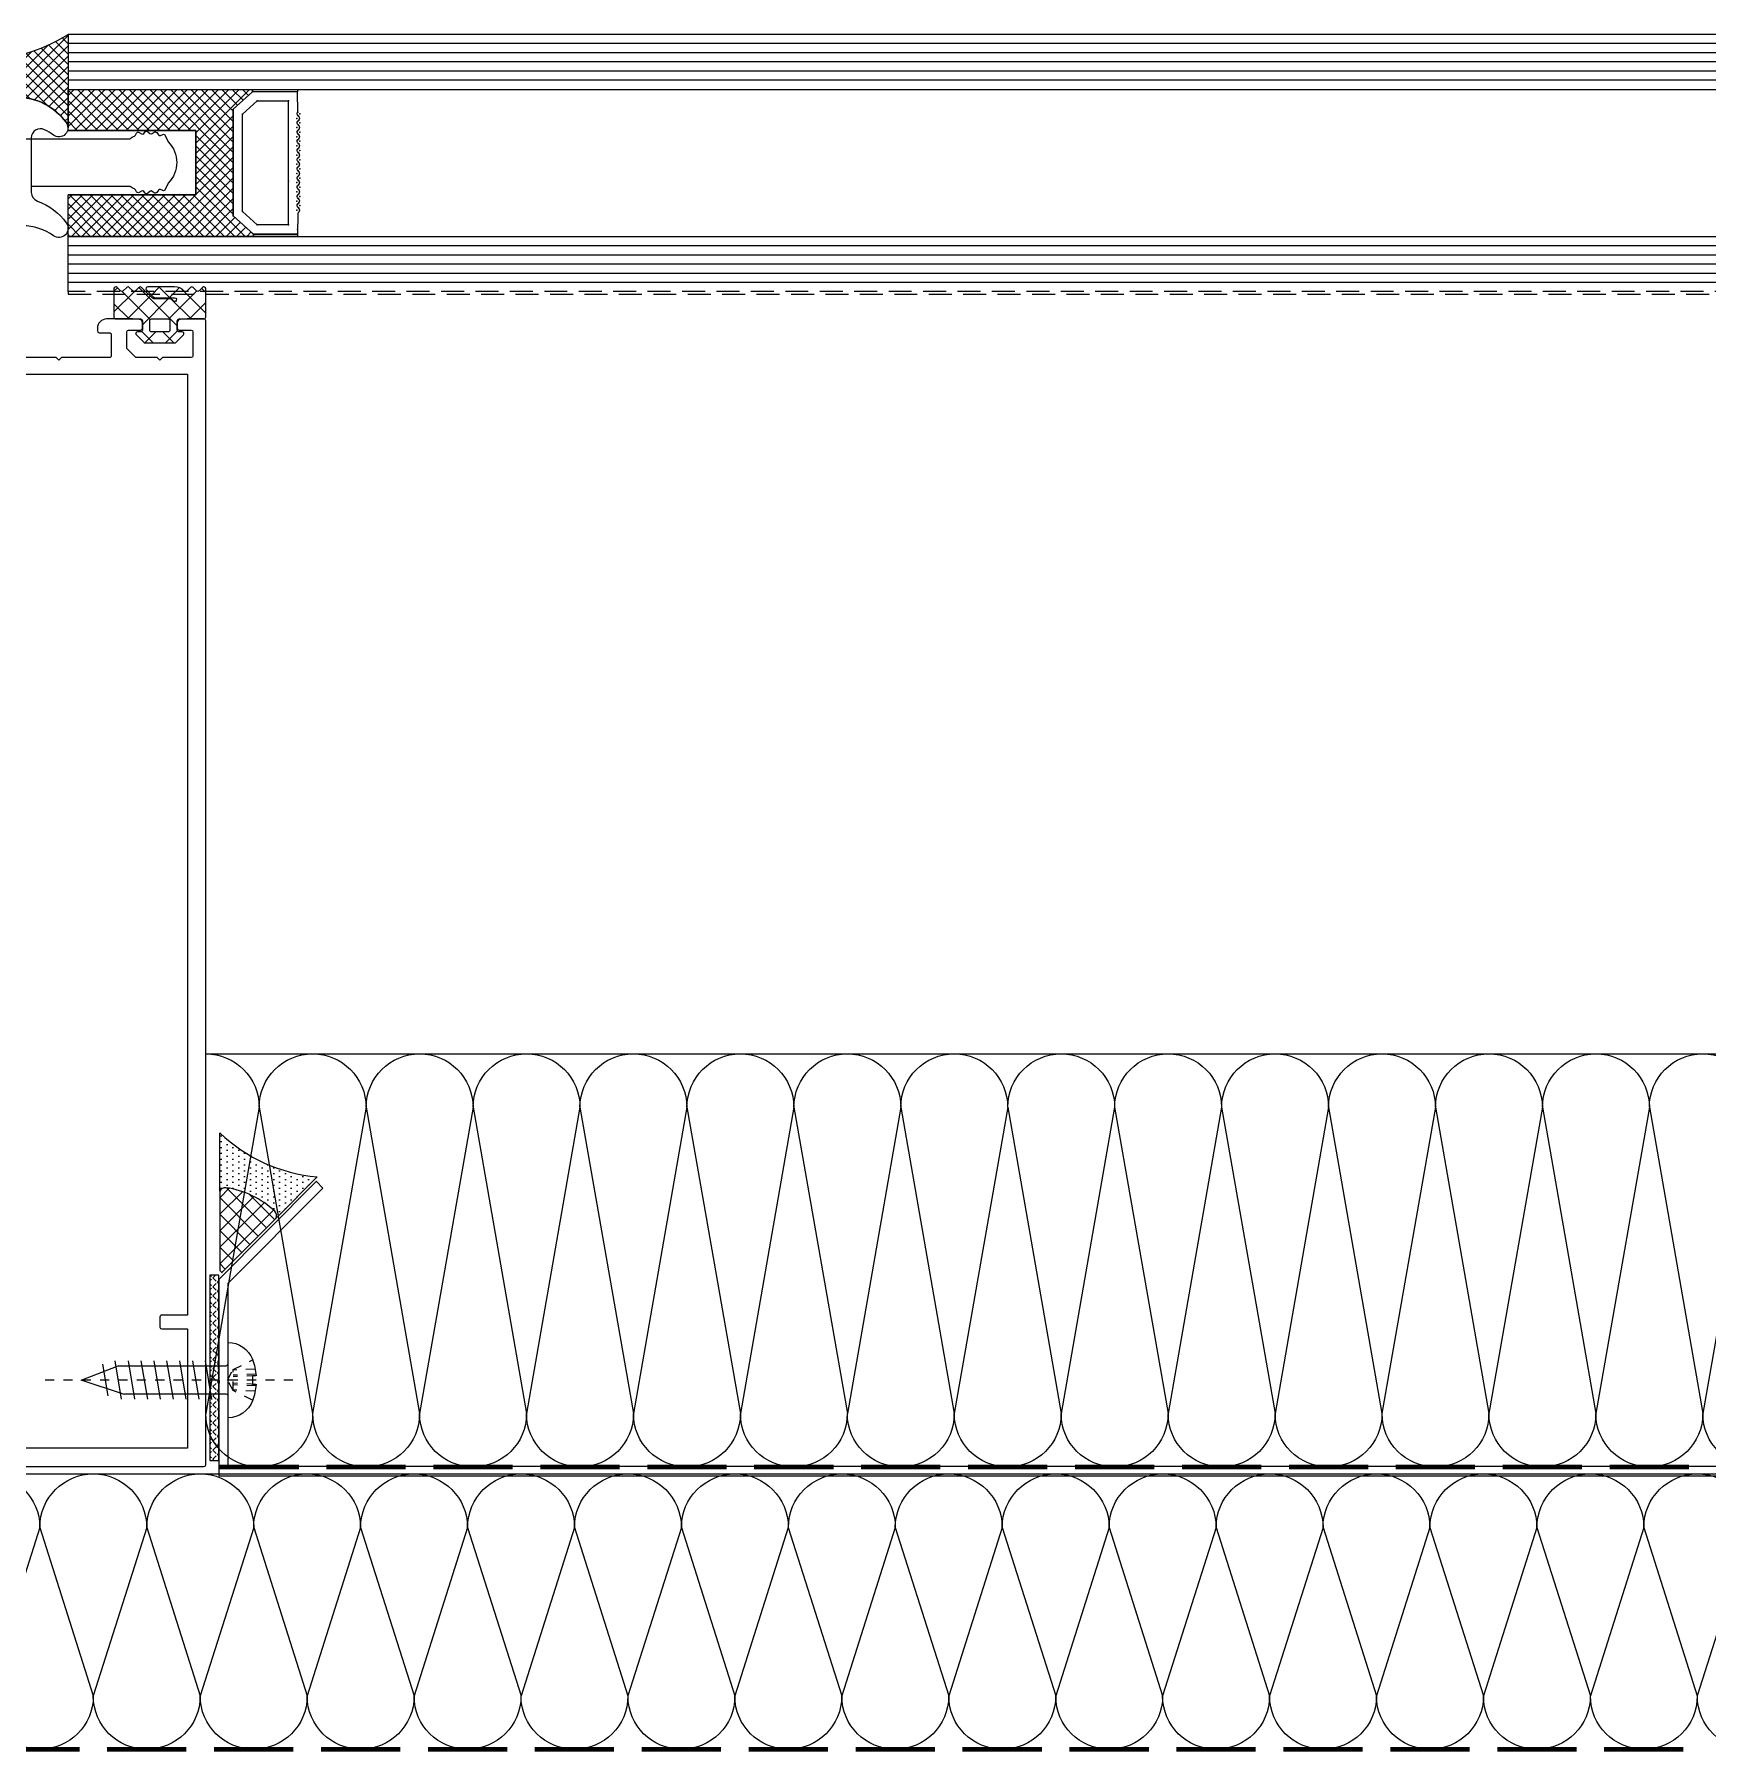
# Model space of a CAD drawing. Header units: inches. Extents: x 21 to 32698, y 13 to 3712.
# Drawn here: x 25413.49 to 25431.71, y 2582.08 to 2600.78 of the extents above; entities that cross this region are included whole.
import ezdxf

# ---------------------------------------------------------------- set-up
doc = ezdxf.new("R2010")
doc.units = ezdxf.units.IN
doc.header["$MEASUREMENT"] = 0
for name, pattern in [('1+1 dbx a2$0$374_BLD_A1_BLOK_2$0$HIDDEN', [0.375, 0.25, -0.125]), ('DASHDOT', [1, 0.5, -0.25, 0, -0.25]), ('DASHED2', [0.375, 0.25, -0.125])]:
    doc.linetypes.add(name, pattern=pattern)
for name, color, linetype, lineweight in [('Z_MİM_00', 8, 'Continuous', 25), ('Z_MİM_2-0', 8, 'Continuous', 25), ('Z_MİM_3-1', 8, 'DASHED2', 25), ('Z_MİM_78-köpük', 8, 'Continuous', 25), ('Z_MİM_Aksesuar', 8, 'Continuous', 25), ('Z_MİM_ALUMINIUM', 8, 'Continuous', 25), ('Z_MİM_AX', 8, 'DASHDOT', 25), ('Z_MİM_fitiller_k', 8, 'Continuous', 25), ('Z_MİM_MYM Taşyünü', 8, 'Continuous', 25), ('Z_MİM_MYM_butil mastik', 8, 'Continuous', 25), ('Z_MİM_MYM_CAM', 8, 'Continuous', 25), ('Z_MİM_MYM_galvaniz levha', 8, 'Continuous', 25), ('Z_MİM_MYM_taşyünü', 8, 'Continuous', 25), ('Z_MİM_OL', 8, 'Continuous', 25), ('Z_MİM_TR', 8, 'Continuous', 25)]:
    doc.layers.add(name, color=color, linetype=linetype, lineweight=lineweight)
pattern_1 = [(315, (20870.94923, 52549.46985), (0.1122532015, 0.1122532015), []), (45, (20870.94923, 52549.46985), (-0.1122532015, 0.1122532015), [])]

# ---------------------------------------------------------------- blocks, each defined once
blk = doc.blocks.new('*U58')
at = {"layer": 'Z_MİM_MYM_taşyünü'}
for p, q in [((-1007.61, 5.82), (-1013.44, 24.18)), ((-1007.61, 5.82), (-1001.79, 24.18)), ((-995.97, 5.82), (-1001.79, 24.18)), ((-995.97, 5.82), (-990.14, 24.18)), ((-984.32, 5.82), (-990.14, 24.18)), ((-984.32, 5.82), (-978.5, 24.18)), ((-972.67, 5.82), (-978.5, 24.18)), ((-972.67, 5.82), (-966.85, 24.18)), ((-961.03, 5.82), (-966.85, 24.18)), ((-961.03, 5.82), (-955.2, 24.18)), ((-949.38, 5.82), (-955.2, 24.18)), ((-949.38, 5.82), (-943.56, 24.18)), ((-937.73, 5.82), (-943.56, 24.18)), ((-937.73, 5.82), (-931.91, 24.18)), ((-926.09, 5.82), (-931.91, 24.18)), ((-926.09, 5.82), (-920.26, 24.18)), ((-914.44, 5.82), (-920.26, 24.18)), ((-914.44, 5.82), (-908.62, 24.18)), ((-902.79, 5.82), (-908.62, 24.18)), ((-902.79, 5.82), (-896.97, 24.18)), ((-891.14, 5.82), (-896.97, 24.18)), ((-891.14, 5.82), (-885.32, 24.18)), ((-879.5, 5.82), (-885.32, 24.18)), ((-879.5, 5.82), (-873.67, 24.18)), ((-867.85, 5.82), (-873.67, 24.18)), ((-867.85, 5.82), (-862.03, 24.18)), ((-856.2, 5.82), (-862.03, 24.18)), ((-856.2, 5.82), (-850.38, 24.18)), ((-844.56, 5.82), (-850.38, 24.18)), ((-844.56, 5.82), (-838.73, 24.18)), ((-832.91, 5.82), (-838.73, 24.18)), ((-832.91, 5.82), (-827.09, 24.18)), ((-821.26, 5.82), (-827.09, 24.18)), ((-1013.44, 0), (-1001.79, 0)), ((-1001.79, 0), (-990.14, 0)), ((-990.14, 0), (-978.5, 0)), ((-978.5, 0), (-966.85, 0)), ((-966.85, 0), (-955.2, 0)), ((-955.2, 0), (-943.56, 0)), ((-943.56, 0), (-931.91, 0)), ((-931.91, 0), (-920.26, 0)), ((-920.26, 0), (-908.62, 0)), ((-908.62, 0), (-896.97, 0)), ((-896.97, 0), (-885.32, 0)), ((-885.32, 0), (-873.67, 0)), ((-873.67, 0), (-862.03, 0)), ((-862.03, 0), (-850.38, 0)), ((-850.38, 0), (-838.73, 0)), ((-838.73, 0), (-827.09, 0)), ((-827.09, 0), (-815.44, 0))]:
    blk.add_line(p, q, dxfattribs=at)
at = {"layer": 'Z_MİM_MYM_taşyünü', "const_width": 0.5}
for points in [[(-1011.94, 30), (-1003.29, 30)], [(-1000.29, 30), (-991.64, 30)], [(-988.64, 30), (-980, 30)], [(-977, 30), (-968.35, 30)], [(-965.35, 30), (-956.7, 30)], [(-953.7, 30), (-945.06, 30)], [(-942.06, 30), (-933.41, 30)], [(-930.41, 30), (-921.76, 30)], [(-918.76, 30), (-910.12, 30)], [(-907.12, 30), (-898.47, 30)], [(-895.47, 30), (-886.82, 30)], [(-883.82, 30), (-875.17, 30)], [(-872.17, 30), (-863.53, 30)], [(-860.53, 30), (-851.88, 30)], [(-848.88, 30), (-840.23, 30)], [(-837.23, 30), (-828.59, 30)]]:
    blk.add_lwpolyline(points, dxfattribs=at)
at = {"layer": 'Z_MİM_MYM_taşyünü'}
for centre, start, end in [((-1007.61, 24.18), 90, 180), ((-1007.61, 24.18), 360, 90), ((-995.97, 24.18), 90, 180), ((-995.97, 24.18), 360, 90), ((-984.32, 24.18), 90, 180), ((-984.32, 24.18), 360, 90), ((-972.67, 24.18), 90, 180), ((-972.67, 24.18), 360, 90), ((-961.03, 24.18), 90, 180), ((-961.03, 24.18), 360, 90), ((-949.38, 24.18), 90, 180), ((-949.38, 24.18), 360, 90), ((-937.73, 24.18), 90, 180), ((-937.73, 24.18), 360, 90), ((-926.09, 24.18), 90, 180), ((-926.09, 24.18), 360, 90), ((-914.44, 24.18), 90, 180), ((-914.44, 24.18), 360, 90), ((-902.79, 24.18), 90, 180), ((-902.79, 24.18), 360, 90), ((-891.14, 24.18), 90, 180), ((-891.14, 24.18), 360, 90), ((-879.5, 24.18), 90, 180), ((-879.5, 24.18), 360, 90), ((-867.85, 24.18), 90, 180), ((-867.85, 24.18), 360, 90), ((-856.2, 24.18), 90, 180), ((-856.2, 24.18), 360, 90), ((-844.56, 24.18), 90, 180), ((-844.56, 24.18), 360, 90), ((-832.91, 24.18), 90, 180), ((-832.91, 24.18), 360, 90), ((-821.26, 24.18), 90, 180), ((-1013.44, 5.82), 270, 0), ((-1001.79, 5.82), 180, 270), ((-1001.79, 5.82), 270, 0), ((-990.14, 5.82), 180, 270), ((-990.14, 5.82), 270, 0), ((-978.5, 5.82), 180, 270), ((-978.5, 5.82), 270, 0), ((-966.85, 5.82), 180, 270), ((-966.85, 5.82), 270, 0), ((-955.2, 5.82), 180, 270), ((-955.2, 5.82), 270, 0), ((-943.56, 5.82), 180, 270), ((-943.56, 5.82), 270, 0), ((-931.91, 5.82), 180, 270), ((-931.91, 5.82), 270, 0), ((-920.26, 5.82), 180, 270), ((-920.26, 5.82), 270, 0), ((-908.62, 5.82), 180, 270), ((-908.62, 5.82), 270, 0), ((-896.97, 5.82), 180, 270), ((-896.97, 5.82), 270, 0), ((-885.32, 5.82), 180, 270), ((-885.32, 5.82), 270, 0), ((-873.67, 5.82), 180, 270), ((-873.67, 5.82), 270, 0), ((-862.03, 5.82), 180, 270), ((-862.03, 5.82), 270, 0), ((-850.38, 5.82), 180, 270), ((-850.38, 5.82), 270, 0), ((-838.73, 5.82), 180, 270), ((-838.73, 5.82), 270, 0), ((-827.09, 5.82), 180, 270), ((-827.09, 5.82), 270, 0)]:
    blk.add_arc(centre, 5.82, start, end, dxfattribs=at)
blk = doc.blocks.new('*U62')
at = {"layer": 'Z_MİM_MYM_taşyünü'}
for p, q in [((-277.17, 5.82), (-282.99, 39.18)), ((-277.17, 5.82), (-271.35, 39.18)), ((-265.52, 5.82), (-271.35, 39.18)), ((-265.52, 5.82), (-259.7, 39.18)), ((-253.88, 5.82), (-259.7, 39.18)), ((-253.88, 5.82), (-248.05, 39.18)), ((-242.23, 5.82), (-248.05, 39.18)), ((-242.23, 5.82), (-236.41, 39.18)), ((-230.58, 5.82), (-236.41, 39.18)), ((-230.58, 5.82), (-224.76, 39.18)), ((-218.94, 5.82), (-224.76, 39.18)), ((-218.94, 5.82), (-213.11, 39.18)), ((-207.29, 5.82), (-213.11, 39.18)), ((-207.29, 5.82), (-201.47, 39.18)), ((-195.64, 5.82), (-201.47, 39.18)), ((-195.64, 5.82), (-189.82, 39.18)), ((-184, 5.82), (-189.82, 39.18)), ((-184, 5.82), (-178.17, 39.18)), ((-172.35, 5.82), (-178.17, 39.18)), ((-172.35, 5.82), (-166.52, 39.18)), ((-160.7, 5.82), (-166.52, 39.18)), ((-160.7, 5.82), (-154.88, 39.18)), ((-149.05, 5.82), (-154.88, 39.18)), ((-149.05, 5.82), (-143.23, 39.18)), ((-137.41, 5.82), (-143.23, 39.18)), ((-137.41, 5.82), (-131.58, 39.18)), ((-125.76, 5.82), (-131.58, 39.18)), ((-125.76, 5.82), (-119.94, 39.18)), ((-114.11, 5.82), (-119.94, 39.18)), ((-282.99, 0), (-271.35, 0)), ((-271.35, 0), (-259.7, 0)), ((-259.7, 0), (-248.05, 0)), ((-248.05, 0), (-236.41, 0)), ((-236.41, 0), (-224.76, 0)), ((-224.76, 0), (-213.11, 0)), ((-213.11, 0), (-201.47, 0)), ((-201.47, 0), (-189.82, 0)), ((-189.82, 0), (-178.17, 0)), ((-178.17, 0), (-166.52, 0)), ((-166.52, 0), (-154.88, 0)), ((-154.88, 0), (-143.23, 0)), ((-143.23, 0), (-131.58, 0)), ((-131.58, 0), (-119.94, 0)), ((-119.94, 0), (-108.29, 0))]:
    blk.add_line(p, q, dxfattribs=at)
at = {"layer": 'Z_MİM_MYM_taşyünü', "const_width": 0.5}
for points in [[(-281.49, 45), (-272.85, 45)], [(-269.85, 45), (-261.2, 45)], [(-258.2, 45), (-249.55, 45)], [(-246.55, 45), (-237.91, 45)], [(-234.91, 45), (-226.26, 45)], [(-223.26, 45), (-214.61, 45)], [(-211.61, 45), (-202.97, 45)], [(-199.97, 45), (-191.32, 45)], [(-188.32, 45), (-179.67, 45)], [(-176.67, 45), (-168.02, 45)], [(-165.02, 45), (-156.38, 45)], [(-153.38, 45), (-144.73, 45)], [(-141.73, 45), (-133.08, 45)], [(-130.08, 45), (-121.44, 45)]]:
    blk.add_lwpolyline(points, dxfattribs=at)
at = {"layer": 'Z_MİM_MYM_taşyünü'}
for centre, start, end in [((-277.17, 39.18), 90, 180), ((-277.17, 39.18), 360, 90), ((-265.52, 39.18), 90, 180), ((-265.52, 39.18), 360, 90), ((-253.88, 39.18), 90, 180), ((-253.88, 39.18), 360, 90), ((-242.23, 39.18), 90, 180), ((-242.23, 39.18), 360, 90), ((-230.58, 39.18), 90, 180), ((-230.58, 39.18), 360, 90), ((-218.94, 39.18), 90, 180), ((-218.94, 39.18), 360, 90), ((-207.29, 39.18), 90, 180), ((-207.29, 39.18), 360, 90), ((-195.64, 39.18), 90, 180), ((-195.64, 39.18), 360, 90), ((-184, 39.18), 90, 180), ((-184, 39.18), 360, 90), ((-172.35, 39.18), 90, 180), ((-172.35, 39.18), 360, 90), ((-160.7, 39.18), 90, 180), ((-160.7, 39.18), 360, 90), ((-149.05, 39.18), 90, 180), ((-149.05, 39.18), 360, 90), ((-137.41, 39.18), 90, 180), ((-137.41, 39.18), 360, 90), ((-125.76, 39.18), 90, 180), ((-125.76, 39.18), 360, 90), ((-114.11, 39.18), 90, 180), ((-282.99, 5.82), 270, 0), ((-271.35, 5.82), 180, 270), ((-271.35, 5.82), 270, 0), ((-259.7, 5.82), 180, 270), ((-259.7, 5.82), 270, 0), ((-248.05, 5.82), 180, 270), ((-248.05, 5.82), 270, 0), ((-236.41, 5.82), 180, 270), ((-236.41, 5.82), 270, 0), ((-224.76, 5.82), 180, 270), ((-224.76, 5.82), 270, 0), ((-213.11, 5.82), 180, 270), ((-213.11, 5.82), 270, 0), ((-201.47, 5.82), 180, 270), ((-201.47, 5.82), 270, 0), ((-189.82, 5.82), 180, 270), ((-189.82, 5.82), 270, 0), ((-178.17, 5.82), 180, 270), ((-178.17, 5.82), 270, 0), ((-166.52, 5.82), 180, 270), ((-166.52, 5.82), 270, 0), ((-154.88, 5.82), 180, 270), ((-154.88, 5.82), 270, 0), ((-143.23, 5.82), 180, 270), ((-143.23, 5.82), 270, 0), ((-131.58, 5.82), 180, 270), ((-131.58, 5.82), 270, 0), ((-119.94, 5.82), 180, 270), ((-119.94, 5.82), 270, 0)]:
    blk.add_arc(centre, 5.82, start, end, dxfattribs=at)
blk = doc.blocks.new('klips detay')
at = {"layer": 'Z_MİM_Aksesuar'}
h = blk.add_hatch(dxfattribs=at)
h.set_pattern_fill('ANSI37', color=256, scale=0.25, angle=-90, style=0)
h.set_pattern_definition([(315, (-4779.5639, 8940.09785), (0.56126601, 0.56126601), []), (45, (-4779.5639, 8940.09785), (-0.56126601, 0.56126601), [])])
h.paths.add_polyline_path([(0, -4.46), (0, 0), (-20.1, 0), (-20.1, -0.25), (-18, -2.14), (-18, -13.77), (-20.2, -15.75), (-20.2, -16), (0, -16), (0, -11.46), (-13.84, -11.46), (-13.9, -11.46), (-13.9, -4.46)])
blk.add_line((-25, -16), (-20.2, -16))
at = {"linetype": 'Continuous'}
for p in [(-20.59, -1.25), (-19, -2.69), (-19, -13.31), (-19, -13.31), (-18, -13.77), (-18, -13.77), (-25, -15.25), (-25, -15.25), (-25, -16), (-20.2, -16), (-20.2, -16)]:
    blk.add_point(p, dxfattribs=at)
at = {"layer": 'Z_MİM_Aksesuar'}
for p, q in [((-25.02, -2.47), (-25, -0.25)), ((-25, -0.25), (-20.1, -0.25)), ((-20.59, -1.25), (-24.01, -1.25)), ((-24.01, -14.75), (-24.01, -1.25)), ((-19, -2.69), (-20.59, -1.25)), ((-20.1, -0.25), (-18, -2.14)), ((-25.02, -3.47), (-25.13, -3.36)), ((-25.12, -2.94), (-25.05, -2.87)), ((-19, -13.31), (-19, -2.69)), ((-18, -2.14), (-18, -13.77)), ((-18, -13.77), (-18, -2.14)), ((-25.02, -4.47), (-25.13, -4.36)), ((-25.02, -5.47), (-25.13, -5.36)), ((-25.12, -3.94), (-25.05, -3.87)), ((-25.12, -4.94), (-25.05, -4.87)), ((-25.02, -6.47), (-25.13, -6.36)), ((-25.02, -6.47), (-25.13, -6.36)), ((-25.02, -7.47), (-25.13, -7.36)), ((-25.02, -7.47), (-25.13, -7.36)), ((-25.12, -5.94), (-25.05, -5.87)), ((-25.12, -5.94), (-25.05, -5.87)), ((-25.12, -6.94), (-25.05, -6.87)), ((-25.12, -6.94), (-25.05, -6.87)), ((-25.02, -8.47), (-25.13, -8.36)), ((-25.12, -7.94), (-25.05, -7.87)), ((-25.12, -8.94), (-25.05, -8.87)), ((-25.02, -9.47), (-25.13, -9.36)), ((-25.02, -10.47), (-25.13, -10.36)), ((-25.12, -9.94), (-25.05, -9.87)), ((-25.12, -10.94), (-25.05, -10.87)), ((-25.02, -11.47), (-25.13, -11.36)), ((-25.02, -12.47), (-25.13, -12.36)), ((-25.12, -11.94), (-25.05, -11.87)), ((-25.12, -12.94), (-25.05, -12.87)), ((-25.02, -13.47), (-25.13, -13.36)), ((-25.02, -13.47), (-25, -15.75)), ((-24.01, -14.75), (-20.59, -14.75)), ((-20.59, -14.75), (-19, -13.31)), ((-18, -13.77), (-20.2, -15.75)), ((-20.2, -15.75), (-18, -13.77)), ((-25, -15.75), (-20.2, -15.75))]:
    blk.add_line(p, q, dxfattribs=at)
for points in [[(0, -4.46), (0, 0), (-20.1, 0), (-20.1, -0.25), (-18, -2.14), (-18, -13.77), (-20.2, -15.75), (-20.2, -16), (0, -16), (0, -11.46), (-13.84, -11.46), (-13.9, -11.46), (-13.9, -4.46), (0, -4.46)], [(0, -4.46), (-13.9, -4.46), (-13.9, -11.46), (0, -11.46)]]:
    blk.add_lwpolyline(points, dxfattribs=at)
for centre, start, end in [((-24.91, -3.15), 134.9638, 223.5399), ((-25.26, -2.65), 314.9638, 37.8313), ((-25.26, -3.65), 314.9638, 37.8313), ((-24.91, -4.15), 134.9638, 223.5399), ((-24.91, -5.15), 134.9638, 223.5399), ((-25.26, -4.65), 314.9638, 37.8313), ((-25.26, -5.65), 314.9638, 37.8313), ((-25.26, -5.65), 314.9638, 37.8313), ((-24.91, -6.15), 134.9638, 223.5399), ((-24.91, -6.15), 134.9638, 223.5399), ((-24.91, -7.15), 134.9638, 223.5399), ((-24.91, -7.15), 134.9638, 223.5399), ((-25.26, -6.65), 314.9638, 37.8313), ((-25.26, -6.65), 314.9638, 37.8313), ((-25.26, -7.65), 314.9638, 37.8313), ((-24.91, -8.15), 134.9638, 223.5399), ((-24.91, -9.15), 134.9638, 223.5399), ((-25.26, -8.65), 314.9638, 37.8313), ((-24.91, -10.15), 134.9638, 223.5399), ((-24.91, -11.15), 134.9638, 223.5399), ((-25.26, -9.65), 314.9638, 37.8313), ((-25.26, -10.65), 314.9638, 37.8313), ((-24.91, -12.15), 134.9638, 223.5399), ((-24.91, -13.15), 134.9638, 223.5399), ((-25.26, -11.65), 314.9638, 37.8313), ((-25.26, -12.65), 314.9638, 37.8313)]:
    blk.add_arc(centre, 0.3, start, end, dxfattribs=at)
for p in [(-24.01, -1.25), (-25.26, -2.65), (-25.26, -2.65), (-25.26, -3.65), (-25.26, -3.65), (-25.13, -3.36), (-25.13, -3.36), (-25.12, -2.94), (-25.12, -2.94), (-25.05, -2.87), (-25.05, -2.87), (-25.02, -2.47), (-25.02, -2.47), (-25.02, -3.47), (-25.02, -3.47), (-24.91, -3.15), (-24.91, -3.15), (-25.26, -4.65), (-25.26, -4.65), (-25.13, -4.36), (-25.13, -4.36), (-25.13, -5.36), (-25.13, -5.36), (-25.12, -3.94), (-25.12, -3.94), (-25.12, -4.94), (-25.12, -4.94), (-25.05, -3.87), (-25.05, -3.87), (-25.05, -4.87), (-25.05, -4.87), (-25.02, -4.47), (-25.02, -4.47), (-25.02, -5.47), (-25.02, -5.47), (-25.02, -5.47), (-24.91, -4.15), (-24.91, -4.15), (-24.91, -5.15), (-24.91, -5.15), (-24.91, -5.15), (-24.91, -5.15), (-25.26, -5.65), (-25.26, -5.65), (-25.26, -5.65), (-25.26, -5.65), (-25.26, -5.65), (-25.26, -5.65), (-25.26, -5.65), (-25.26, -6.65), (-25.26, -6.65), (-25.26, -6.65), (-25.26, -6.65), (-25.26, -6.65), (-25.26, -6.65), (-25.26, -6.65), (-25.13, -6.36), (-25.13, -6.36), (-25.13, -6.36), (-25.13, -7.36), (-25.13, -7.36), (-25.13, -7.36), (-25.12, -5.94), (-25.12, -5.94), (-25.12, -5.94), (-25.12, -6.94), (-25.12, -6.94), (-25.12, -6.94), (-25.05, -5.87), (-25.05, -5.87), (-25.05, -5.87), (-25.05, -6.87), (-25.05, -6.87), (-25.05, -6.87), (-25.02, -6.47), (-25.02, -6.47), (-25.02, -6.47), (-25.02, -7.47), (-25.02, -7.47), (-25.02, -7.47), (-24.91, -6.15), (-24.91, -6.15), (-24.91, -6.15), (-24.91, -6.15), (-24.91, -6.15), (-24.91, -6.15), (-24.91, -6.15), (-24.91, -7.15), (-24.91, -7.15), (-24.91, -7.15), (-24.91, -7.15), (-24.91, -7.15), (-24.91, -7.15), (-24.91, -7.15), (-25.26, -7.65), (-25.26, -7.65), (-25.26, -7.65), (-25.26, -7.65), (-25.26, -8.65), (-25.26, -8.65), (-25.26, -8.65), (-25.26, -8.65), (-25.13, -8.36), (-25.13, -8.36), (-25.12, -7.94), (-25.12, -7.94), (-25.12, -8.94), (-25.12, -8.94), (-25.05, -7.87), (-25.05, -7.87), (-25.05, -8.87), (-25.05, -8.87), (-25.02, -8.47), (-25.02, -8.47), (-24.91, -8.15), (-24.91, -8.15), (-24.91, -8.15), (-24.91, -8.15), (-24.91, -9.15), (-24.91, -9.15), (-24.91, -9.15), (-24.91, -9.15), (-25.26, -9.65), (-25.26, -9.65), (-25.26, -10.65), (-25.26, -10.65), (-25.26, -10.65), (-25.26, -10.65), (-25.13, -9.36), (-25.13, -9.36), (-25.13, -10.36), (-25.13, -10.36), (-25.12, -9.94), (-25.12, -9.94), (-25.12, -10.94), (-25.12, -10.94), (-25.05, -9.87), (-25.05, -9.87), (-25.05, -10.87), (-25.05, -10.87), (-25.02, -9.47), (-25.02, -9.47), (-25.02, -10.47), (-25.02, -10.47), (-24.91, -10.15), (-24.91, -10.15), (-24.91, -10.15), (-24.91, -10.15), (-24.91, -11.15), (-24.91, -11.15), (-24.91, -11.15), (-24.91, -11.15), (-24.91, -11.15), (-24.91, -11.15), (-24.91, -11.15), (-24.91, -11.15), (-24.01, -10), (-25.26, -11.65), (-25.26, -11.65), (-25.26, -11.65), (-25.26, -11.65), (-25.26, -12.65), (-25.26, -12.65), (-25.26, -12.65), (-25.26, -12.65), (-25.13, -11.36), (-25.13, -11.36), (-25.13, -12.36), (-25.13, -12.36), (-25.12, -11.94), (-25.12, -11.94), (-25.12, -12.94), (-25.12, -12.94), (-25.05, -11.87), (-25.05, -11.87), (-25.05, -12.87), (-25.05, -12.87), (-25.02, -11.47), (-25.02, -11.47), (-25.02, -12.47), (-25.02, -12.47), (-24.91, -12.15), (-24.91, -12.15), (-24.91, -12.15), (-24.91, -12.15), (-24.91, -12.15), (-24.91, -12.15), (-24.91, -12.15), (-24.91, -12.15), (-24.91, -13.15), (-24.91, -13.15), (-24.91, -13.15), (-24.91, -13.15), (-24.01, -14.75), (-20.59, -14.75)]:
    blk.add_point(p, dxfattribs=at)
at = {"layer": 'Z_MİM_ALUMINIUM'}
for p, q in [((-20.1, 0), (-25, 0)), ((-25, 0), (-25, -0.25)), ((-20.1, -0.25), (-20.1, 0)), ((-25, -0.25), (-20.1, -0.25)), ((-20.2, -15.75), (-25, -15.75)), ((-25, -15.75), (-25, -16)), ((-20.2, -16), (-20.2, -15.75))]:
    blk.add_line(p, q, dxfattribs=at)
blk = doc.blocks.new('D09055')
at = {"layer": 'Z_MİM_78-köpük'}
blk.add_lwpolyline([(6, -9.14, -0.314914), (6.66, -8.2, 0.149332), (9.81, -5.82, 0.850698), (8.42, -4.42, -0.156616), (5.06, -5.5), (5.01, -5.5), (5.01, -5.51), (1.81, -5.51), (1.81, -1.17), (0.63, -0.22, 0.351086), (-0.63, -0.22), (-1.79, -1.15), (-1.79, -5.51), (-4.99, -5.51), (-5.06, -5.5, -0.156616), (-8.42, -4.42, 0.850698), (-9.81, -5.82, 0.149332), (-6.66, -8.2, -0.314914), (-6, -9.14), (-6, -15.07, -0.555494), (-7.44, -15.97, -0.047351), (-8.4, -15.38, 0.866334), (-9.8, -16.77, 0.237484), (-4.37, -19.51), (4.37, -19.51, 0.237484), (9.8, -16.77, 0.866334), (8.4, -15.38, -0.047351), (7.44, -15.97, -0.555494), (6, -15.07)], format="xyb", close=True, dxfattribs=at)
blk = doc.blocks.new('VD')
at = {"layer": 'Z_MİM_2-0', "extrusion": (0.950035, -0.312144, 0), "elevation": -4.98}
blk.add_lwpolyline([(10.18, 0), (15.15, 0)], dxfattribs=at)
at = {"layer": 'Z_MİM_2-0', "extrusion": (0.932972, 0.359948, 0), "elevation": 5.74}
blk.add_lwpolyline([(14.87, 0), (10.57, 0)], dxfattribs=at)
at = {"layer": 'Z_MİM_2-0'}
blk.add_lwpolyline([(-1.73, 13), (1.72, 13.58)], dxfattribs=at)
at = {"layer": 'Z_MİM_2-0', "extrusion": (0.164399, -0.986394, 0)}
for points, elevation in [([(-0.17, 0), (4.08, 0)], -11.73), ([(3.85, 0), (-0.4, 0)], -10.35), ([(3.62, 0), (-0.63, 0)], -8.97), ([(3.39, 0), (-0.86, 0)], -7.59), ([(3.16, 0), (-1.09, 0)], -6.21), ([(2.93, 0), (-1.32, 0)], -4.83), ([(2.7, 0), (-1.55, 0)], -3.44), ([(2.47, 0), (-1.79, 0)], -2.06)]:
    blk.add_lwpolyline(points, dxfattribs=dict(at, elevation=elevation))
at = {"layer": 'Z_MİM_2-0', "extrusion": (1, 0, 0)}
for points, elevation in [([(0.14, 0), (11.22, 0)], -1.55), ([(11.92, 0), (0.14, 0)], 1.55), ([(-2.72, 0), (-3.09, 0)], -0.45), ([(-3.09, 0), (-2.72, 0)], 0.45)]:
    blk.add_lwpolyline(points, dxfattribs=dict(at, elevation=elevation))
at = {"layer": 'Z_MİM_2-0', "extrusion": (0.065533, -0.99785, 0), "elevation": -0.9}
blk.add_lwpolyline([(-0.26, 0), (2.16, 0)], dxfattribs=at)
at = {"layer": 'Z_MİM_2-0', "extrusion": (0, 1, 0)}
for points, elevation in [([(4.1, 0), (-4.1, 0)], -0.06), ([(-0.45, 0), (0.45, 0)], -2.72)]:
    blk.add_lwpolyline(points, dxfattribs=dict(at, elevation=elevation))
at = {"layer": 'Z_MİM_2-0'}
for centre, start, end in [((-1.75, 0.14), 270, 0), ((1.75, 0.14), 180, 270)]:
    blk.add_arc(centre, 0.2, start, end, dxfattribs=at)
at = {"layer": 'Z_MİM_2-0', "extrusion": (0, 0, -1)}
for centre, radius, start, end in [((1.28, -0.06), 2.82, 290.351, 0), ((-1.28, -0.06), 2.82, 180, 249.649), ((0, 3.39), 6.5, 273.9761, 290.351), ((0, 3.39), 6.5, 249.649, 266.0239)]:
    blk.add_arc(centre, radius, start, end, dxfattribs=at)
at = {"layer": 'Z_MİM_3-1', "extrusion": (0.469472, -0.882948, 0)}
blk.add_lwpolyline([(-1.3, 0), (0, 0)], dxfattribs=at)
at = {"layer": 'Z_MİM_3-1', "extrusion": (-0.469472, -0.882948, 0), "elevation": 0}
blk.add_lwpolyline([(0, 0), (1.3, 0)], dxfattribs=at)
at = {"layer": 'Z_MİM_3-1'}
for points in [[(-2.2, -2.72), (-1.15, -0.61)], [(-0.64, -3.08), (-0.52, -0.61)], [(-0.47, -3.09), (-0.35, -0.61)], [(0.47, -3.09), (0.35, -0.61)], [(0.64, -3.08), (0.52, -0.61)], [(1.14, -0.61), (2.2, -2.72)]]:
    blk.add_lwpolyline(points, dxfattribs=at)
at = {"layer": 'Z_MİM_3-1', "extrusion": (0.998869, -0.047542, 0), "elevation": -1.06}
blk.add_lwpolyline([(-3.05, 0), (-0.66, 0)], dxfattribs=at)
at = {"layer": 'Z_MİM_3-1', "extrusion": (0, 1, 0), "elevation": -0.61}
blk.add_lwpolyline([(1.14, 0), (-1.15, 0)], dxfattribs=at)
at = {"layer": 'Z_MİM_3-1', "extrusion": (0.998869, 0.047542, 0), "elevation": 1.06}
blk.add_lwpolyline([(-3.05, 0), (-0.66, 0)], dxfattribs=at)
at = {"layer": 'Z_MİM_AX', "extrusion": (1, 0, 0), "elevation": 0}
blk.add_lwpolyline([(-7.11, 0), (19.94, 0)], dxfattribs=at)

msp = doc.modelspace()

# ---------------------------------------------------------------- hatches: boundary and pattern name
at = {"layer": 'Z_MİM_00'}
h = msp.add_hatch(dxfattribs=at)
h.set_pattern_fill('ANGLE', color=256, scale=0.01, angle=314.9955)
h.set_pattern_definition([(314.99547212, (9149.42631, 53458.02249), (0.04939531174, 0.04938750529), [0.0508, -0.01905]), (44.99547212, (9149.42631, 53458.02249), (-0.04938750529, 0.04939531174), [0.0508, -0.01905])])
h.paths.add_polyline_path([(25415.497, 2587.271), (25415.397, 2587.271), (25415.397, 2585.25), (25415.497, 2585.25)])
at = {"layer": 'Z_MİM_Aksesuar', "linetype": 'ByBlock'}
h = msp.add_hatch(dxfattribs=at)
h.set_pattern_fill('ANSI37', color=256, scale=0.025, angle=270, style=0)
h.set_pattern_definition([(315, (-46796.82437, 201462.71641), (0.056126600757, 0.056126600757), []), (45, (-46796.82437, 201462.71641), (-0.056126600757, 0.056126600757), [])])
edge = h.paths.add_edge_path()
edge.add_line((25413.853, 2600.784), (25413.853, 2600.184))
edge.add_line((25413.853, 2600.184), (25413.853, 2599.767))
edge.add_arc((25413.753, 2599.767), 0.1, 359.9759, 396.5626)
edge.add_arc((25413.29, 2599.424), 0.676, 36.5626, 90)
edge.add_line((25413.29, 2600.1), (25412.416, 2600.1))
edge.add_arc((25412.416, 2599.424), 0.676, 90, 143.1086)
edge.add_line((25411.875, 2599.83), (25411.875, 2600.184))
edge.add_line((25411.875, 2600.184), (25411.875, 2600.784))
edge.add_arc((25412.864, 2602.365), 1.865, 237.9788, 302.0212)
at = {"layer": 'Z_MİM_fitiller_k'}
h = msp.add_hatch(dxfattribs=at)
h.set_pattern_fill('ANSI37', color=256, scale=0.05, angle=270)
h.set_pattern_definition(pattern_1)
edge = h.paths.add_edge_path()
edge.add_line((25414.353, 2598.014), (25414.353, 2597.704))
edge.add_arc((25414.373, 2597.704), 0.02, 180, 270)
edge.add_line((25414.373, 2597.684), (25414.643, 2597.684))
edge.add_arc((25414.643, 2597.664), 0.02, 0, 90, ccw=False)
edge.add_line((25414.663, 2597.664), (25414.663, 2597.564))
edge.add_arc((25414.643, 2597.564), 0.02, -90, 0, ccw=False)
edge.add_line((25414.643, 2597.544), (25414.611, 2597.544))
edge.add_arc((25414.611, 2597.524), 0.02, 90, 225)
edge.add_line((25414.597, 2597.51), (25414.677, 2597.43))
edge.add_arc((25414.691, 2597.444), 0.02, 225, 270)
edge.add_line((25414.691, 2597.424), (25415.015, 2597.424))
edge.add_arc((25415.015, 2597.444), 0.02, 270, 315)
edge.add_line((25415.029, 2597.43), (25415.109, 2597.51))
edge.add_arc((25415.095, 2597.524), 0.02, 315, 450)
edge.add_line((25415.095, 2597.544), (25415.063, 2597.544))
edge.add_arc((25415.063, 2597.564), 0.02, 180, 270, ccw=False)
edge.add_line((25415.043, 2597.564), (25415.043, 2597.664))
edge.add_arc((25415.063, 2597.664), 0.02, 90, 180, ccw=False)
edge.add_line((25415.063, 2597.684), (25415.333, 2597.684))
edge.add_arc((25415.333, 2597.704), 0.02, 270, 360)
edge.add_line((25415.353, 2597.704), (25415.353, 2598.014))
edge.add_arc((25415.333, 2598.014), 0.02, 360, 495)
edge.add_line((25415.319, 2598.028), (25415.281, 2597.99))
edge.add_arc((25415.266, 2598.004), 0.02, 225, 315, ccw=False)
edge.add_line((25415.252, 2597.99), (25415.214, 2598.028))
edge.add_arc((25415.2, 2598.014), 0.02, 45, 135)
edge.add_line((25415.186, 2598.028), (25415.145, 2597.987))
edge.add_arc((25415.131, 2598.002), 0.02, 222.3924, 315, ccw=False)
edge.add_arc((25415.013, 2597.894), 0.14, 42.3924, 90)
edge.add_line((25415.013, 2598.034), (25414.721, 2598.034))
edge.add_arc((25414.721, 2598.014), 0.02, 90, 225)
edge.add_line((25414.707, 2598), (25414.778, 2597.928))
edge.add_arc((25414.814, 2597.964), 0.05, 225, 270)
edge.add_line((25414.814, 2597.914), (25415.013, 2597.914))
edge.add_arc((25415.013, 2597.894), 0.02, -145.1501, 90, ccw=False)
edge.add_arc((25414.956, 2597.854), 0.05, 34.8499, 90)
edge.add_line((25414.956, 2597.904), (25414.786, 2597.904))
edge.add_arc((25414.786, 2597.924), 0.02, 225, 270, ccw=False)
edge.add_line((25414.772, 2597.91), (25414.653, 2598.028))
edge.add_arc((25414.639, 2598.014), 0.02, 45, 135)
edge.add_line((25414.625, 2598.028), (25414.587, 2597.99))
edge.add_arc((25414.573, 2598.004), 0.02, 225, 315, ccw=False)
edge.add_line((25414.559, 2597.99), (25414.52, 2598.028))
edge.add_arc((25414.506, 2598.014), 0.02, 45, 135)
edge.add_line((25414.492, 2598.028), (25414.454, 2597.99))
edge.add_arc((25414.44, 2598.004), 0.02, 225, 315, ccw=False)
edge.add_line((25414.425, 2597.99), (25414.387, 2598.028))
edge.add_arc((25414.373, 2598.014), 0.02, 45, 180)
edge = h.paths.add_edge_path(flags=16)
edge.add_line((25414.963, 2597.664), (25414.963, 2597.564))
edge.add_arc((25414.943, 2597.564), 0.02, -90, 0, ccw=False)
edge.add_line((25414.943, 2597.544), (25414.763, 2597.544))
edge.add_arc((25414.763, 2597.564), 0.02, 180, 270, ccw=False)
edge.add_line((25414.743, 2597.564), (25414.743, 2597.664))
edge.add_arc((25414.763, 2597.664), 0.02, 90, 180, ccw=False)
edge.add_line((25414.763, 2597.684), (25414.943, 2597.684))
edge.add_arc((25414.943, 2597.664), 0.02, 0, 90, ccw=False)
h = msp.add_hatch(dxfattribs=at)
h.set_pattern_fill('ANSI37', color=256, scale=0.05, angle=270)
h.set_pattern_definition(pattern_1)
edge = h.paths.add_edge_path()
edge.add_line((25414.353, 2598.014), (25414.353, 2597.704))
edge.add_arc((25414.373, 2597.704), 0.02, 180, 270)
edge.add_line((25414.373, 2597.684), (25414.643, 2597.684))
edge.add_arc((25414.643, 2597.664), 0.02, 0, 90, ccw=False)
edge.add_line((25414.663, 2597.664), (25414.663, 2597.564))
edge.add_arc((25414.643, 2597.564), 0.02, -90, 0, ccw=False)
edge.add_line((25414.643, 2597.544), (25414.611, 2597.544))
edge.add_arc((25414.611, 2597.524), 0.02, 90, 225)
edge.add_line((25414.597, 2597.51), (25414.677, 2597.43))
edge.add_arc((25414.691, 2597.444), 0.02, 225, 270)
edge.add_line((25414.691, 2597.424), (25415.015, 2597.424))
edge.add_arc((25415.015, 2597.444), 0.02, 270, 315)
edge.add_line((25415.029, 2597.43), (25415.109, 2597.51))
edge.add_arc((25415.095, 2597.524), 0.02, 315, 450)
edge.add_line((25415.095, 2597.544), (25415.063, 2597.544))
edge.add_arc((25415.063, 2597.564), 0.02, 180, 270, ccw=False)
edge.add_line((25415.043, 2597.564), (25415.043, 2597.664))
edge.add_arc((25415.063, 2597.664), 0.02, 90, 180, ccw=False)
edge.add_line((25415.063, 2597.684), (25415.333, 2597.684))
edge.add_arc((25415.333, 2597.704), 0.02, 270, 360)
edge.add_line((25415.353, 2597.704), (25415.353, 2598.014))
edge.add_arc((25415.333, 2598.014), 0.02, 360, 495)
edge.add_line((25415.319, 2598.028), (25415.281, 2597.99))
edge.add_arc((25415.266, 2598.004), 0.02, 225, 315, ccw=False)
edge.add_line((25415.252, 2597.99), (25415.214, 2598.028))
edge.add_arc((25415.2, 2598.014), 0.02, 45, 135)
edge.add_line((25415.186, 2598.028), (25415.145, 2597.987))
edge.add_arc((25415.131, 2598.002), 0.02, 222.3924, 315, ccw=False)
edge.add_arc((25415.013, 2597.894), 0.14, 42.3924, 90)
edge.add_line((25415.013, 2598.034), (25414.721, 2598.034))
edge.add_arc((25414.721, 2598.014), 0.02, 90, 225)
edge.add_line((25414.707, 2598), (25414.778, 2597.928))
edge.add_arc((25414.814, 2597.964), 0.05, 225, 270)
edge.add_line((25414.814, 2597.914), (25415.013, 2597.914))
edge.add_arc((25415.013, 2597.894), 0.02, -145.1501, 90, ccw=False)
edge.add_arc((25414.956, 2597.854), 0.05, 34.8499, 90)
edge.add_line((25414.956, 2597.904), (25414.786, 2597.904))
edge.add_arc((25414.786, 2597.924), 0.02, 225, 270, ccw=False)
edge.add_line((25414.772, 2597.91), (25414.653, 2598.028))
edge.add_arc((25414.639, 2598.014), 0.02, 45, 135)
edge.add_line((25414.625, 2598.028), (25414.587, 2597.99))
edge.add_arc((25414.573, 2598.004), 0.02, 225, 315, ccw=False)
edge.add_line((25414.559, 2597.99), (25414.52, 2598.028))
edge.add_arc((25414.506, 2598.014), 0.02, 45, 135)
edge.add_line((25414.492, 2598.028), (25414.454, 2597.99))
edge.add_arc((25414.44, 2598.004), 0.02, 225, 315, ccw=False)
edge.add_line((25414.425, 2597.99), (25414.387, 2598.028))
edge.add_arc((25414.373, 2598.014), 0.02, 45, 180)
edge = h.paths.add_edge_path(flags=16)
edge.add_line((25414.963, 2597.664), (25414.963, 2597.564))
edge.add_arc((25414.943, 2597.564), 0.02, -90, 0, ccw=False)
edge.add_line((25414.943, 2597.544), (25414.763, 2597.544))
edge.add_arc((25414.763, 2597.564), 0.02, 180, 270, ccw=False)
edge.add_line((25414.743, 2597.564), (25414.743, 2597.664))
edge.add_arc((25414.763, 2597.664), 0.02, 90, 180, ccw=False)
edge.add_line((25414.763, 2597.684), (25414.943, 2597.684))
edge.add_arc((25414.943, 2597.664), 0.02, 0, 90, ccw=False)
at = {"layer": 'Z_MİM_MYM_butil mastik'}
h = msp.add_hatch(dxfattribs=at)
h.set_pattern_fill('DOTS', color=256, scale=0.04, angle=270, style=0)
h.set_pattern_definition([(270, (21681.784714, 40570.710485), (0.0635, -0.03175), [0, -0.0635])])
edge = h.paths.add_edge_path()
edge.add_arc((25416.715, 2590.081), 1.747, 226.1456, 265.0881)
edge.add_line((25416.566, 2588.341), (25416.118, 2587.89))
edge.add_arc((25416.059, 2587.918), 0.0652, 334.214, 406.6401)
edge.add_arc((25415.434, 2587.256), 0.976, 46.6401, 81.788)
edge.add_arc((25415.564, 2588.157), 0.0652, 81.788, 154.214)
edge.add_line((25415.505, 2588.186), (25415.505, 2588.821))
h = msp.add_hatch(dxfattribs=at)
h.set_pattern_fill('ANSI37', color=256, scale=0.04, angle=270, style=0)
h.set_pattern_definition([(315, (21681.78471, 40572.71048), (0.0898025612, 0.0898025612), []), (45, (21681.78471, 40572.71048), (-0.0898025612, 0.0898025612), [])])
edge = h.paths.add_edge_path()
edge.add_arc((25415.558, 2587.354), 0.061, 211.4968, 241.2916)
edge.add_arc((25415.53, 2587.303), 0.00316, 241.2916, 315.1698)
edge.add_line((25415.532, 2587.301), (25416.118, 2587.89))
edge.add_arc((25416.059, 2587.918), 0.0652, 334.214, 406.6401)
edge.add_arc((25415.434, 2587.256), 0.976, 46.6401, 81.788)
edge.add_arc((25415.564, 2588.157), 0.0652, 81.788, 154.214)
edge.add_line((25415.505, 2588.186), (25415.505, 2587.323))
edge.add_arc((25415.508, 2587.323), 0.00316, 180, 211.4968)

# ---------------------------------------------------------------- linework, layer by layer
at = {"layer": 'Z_MİM_00'}
msp.add_lwpolyline([(25412.883, 2599.648), (25414.53, 2599.648, -0.04303), (25414.577, 2599.677, 0.150328), (25414.586, 2599.685), (25414.599, 2599.708, -0.414214), (25414.626, 2599.715), (25414.653, 2599.7, 0.355756), (25414.678, 2599.704), (25414.694, 2599.723, -0.414214), (25414.723, 2599.724), (25414.745, 2599.704, 0.355756), (25414.771, 2599.703), (25414.791, 2599.718, -0.414214), (25414.819, 2599.714), (25414.837, 2599.689, 0.355756), (25414.861, 2599.683), (25414.884, 2599.694, -0.414214), (25414.911, 2599.684), (25414.944, 2599.614, -0.411835), (25414.944, 2599.163), (25414.911, 2599.093, -0.414214), (25414.884, 2599.083), (25414.861, 2599.094, 0.355756), (25414.837, 2599.088), (25414.819, 2599.063, -0.414214), (25414.791, 2599.059), (25414.771, 2599.074, 0.355756), (25414.745, 2599.073), (25414.723, 2599.053, -0.414214), (25414.694, 2599.054), (25414.678, 2599.073, 0.355756), (25414.653, 2599.077), (25414.626, 2599.062, -0.414214), (25414.599, 2599.069), (25414.586, 2599.092, 0.150328), (25414.577, 2599.1, -0.04303), (25414.53, 2599.128), (25413.46, 2599.128, 0.406931)], format="xyb", dxfattribs=at)
at = {"layer": 'Z_MİM_00', "linetype": '1+1 dbx a2$0$374_BLD_A1_BLOK_2$0$HIDDEN', "elevation": -0.003}
msp.add_lwpolyline([(25459.416, 2597.953), (25459.416, 2597.984), (25413.853, 2597.984), (25413.853, 2597.953)], close=True, dxfattribs=at)
at = {"layer": 'Z_MİM_00'}
msp.add_lwpolyline([(25415.497, 2587.271), (25415.397, 2587.271), (25415.397, 2585.25), (25415.497, 2585.25)], close=True, dxfattribs=at)
at = {"layer": 'Z_MİM_Aksesuar', "linetype": 'ByBlock'}
msp.add_lwpolyline([(25413.853, 2600.784), (25413.853, 2600.184), (25413.853, 2599.767, 0.16101), (25413.833, 2599.827, 0.237484), (25413.29, 2600.1), (25412.416, 2600.1, 0.235969), (25411.875, 2599.83), (25411.875, 2600.184), (25411.875, 2600.784, 0.286945)], format="xyb", close=True, dxfattribs=at)
msp.add_arc((25412.864, 2602.365), 1.865, 237.9788, 302.0212, dxfattribs=at)
at = {"layer": 'Z_MİM_ALUMINIUM'}
for points in [[(25410.373, 2585.184), (25415.333, 2585.184, 0.41421), (25415.353, 2585.204), (25415.353, 2597.664, 0.414213), (25415.333, 2597.684), (25415.153, 2597.684, 0.021817), (25415.151, 2597.684), (25415.07, 2597.677, 0.388879), (25415.043, 2597.647), (25415.043, 2597.584, 0.414214), (25415.063, 2597.564), (25415.193, 2597.564, -0.414213), (25415.213, 2597.544), (25415.213, 2597.284, -0.414213), (25415.193, 2597.264), (25414.883, 2597.264), (25414.853, 2597.234), (25414.823, 2597.264), (25414.593, 2597.264), (25414.493, 2597.364), (25414.493, 2597.544, -0.414213), (25414.513, 2597.564), (25414.643, 2597.564, 0.414213), (25414.663, 2597.584), (25414.663, 2597.647, 0.388878), (25414.636, 2597.677), (25414.555, 2597.684, 0.021815), (25414.553, 2597.684), (25414.273, 2597.684, 0.414214), (25414.173, 2597.584), (25414.173, 2597.554, 0.414213), (25414.193, 2597.534), (25414.303, 2597.534, -0.414214), (25414.323, 2597.514), (25414.323, 2597.284, -0.414214), (25414.303, 2597.264), (25413.783, 2597.264), (25413.753, 2597.234), (25413.723, 2597.264), (25413.273, 2597.264, -0.414214)], [(25410.553, 2597.084), (25415.153, 2597.084), (25415.153, 2586.834), (25414.873, 2586.834, 0.414214), (25414.853, 2586.814), (25414.853, 2586.704, 0.41421), (25414.873, 2586.684), (25415.153, 2586.684), (25415.153, 2585.384), (25412.941, 2585.384)]]:
    msp.add_lwpolyline(points, format="xyb", dxfattribs=at)
at = {"layer": 'Z_MİM_fitiller_k', "linetype": 'Continuous', "flags": 128}
for points in [[(25414.353, 2598.014), (25414.353, 2597.704, 0.414214), (25414.373, 2597.684), (25414.643, 2597.684, -0.414214), (25414.663, 2597.664), (25414.663, 2597.564, -0.414214), (25414.643, 2597.544), (25414.611, 2597.544, 0.668179), (25414.597, 2597.51), (25414.677, 2597.43, 0.198912), (25414.691, 2597.424), (25415.015, 2597.424, 0.198912), (25415.029, 2597.43), (25415.109, 2597.51, 0.668179), (25415.095, 2597.544), (25415.063, 2597.544, -0.414214), (25415.043, 2597.564), (25415.043, 2597.664, -0.414214), (25415.063, 2597.684), (25415.333, 2597.684, 0.414214), (25415.353, 2597.704), (25415.353, 2598.014, 0.668179), (25415.319, 2598.028), (25415.281, 2597.99, -0.414214), (25415.252, 2597.99), (25415.214, 2598.028, 0.414214), (25415.186, 2598.028), (25415.145, 2597.987, -0.427607), (25415.116, 2597.988, 0.210768), (25415.013, 2598.034), (25414.721, 2598.034, 0.668179), (25414.707, 2598), (25414.778, 2597.928, 0.198912), (25414.814, 2597.914), (25415.013, 2597.914, -1.650385), (25414.997, 2597.882, 0.245393), (25414.956, 2597.904), (25414.786, 2597.904, -0.198912), (25414.772, 2597.91), (25414.653, 2598.028, 0.414214), (25414.625, 2598.028), (25414.587, 2597.99, -0.414214), (25414.559, 2597.99), (25414.52, 2598.028, 0.414214), (25414.492, 2598.028), (25414.454, 2597.99, -0.414214), (25414.425, 2597.99), (25414.387, 2598.028, 0.668179)], [(25414.353, 2598.014), (25414.353, 2597.704, 0.414214), (25414.373, 2597.684), (25414.643, 2597.684, -0.414214), (25414.663, 2597.664), (25414.663, 2597.564, -0.414214), (25414.643, 2597.544), (25414.611, 2597.544, 0.668179), (25414.597, 2597.51), (25414.677, 2597.43, 0.198912), (25414.691, 2597.424), (25415.015, 2597.424, 0.198912), (25415.029, 2597.43), (25415.109, 2597.51, 0.668179), (25415.095, 2597.544), (25415.063, 2597.544, -0.414214), (25415.043, 2597.564), (25415.043, 2597.664, -0.414214), (25415.063, 2597.684), (25415.333, 2597.684, 0.414214), (25415.353, 2597.704), (25415.353, 2598.014, 0.668179), (25415.319, 2598.028), (25415.281, 2597.99, -0.414214), (25415.252, 2597.99), (25415.214, 2598.028, 0.414214), (25415.186, 2598.028), (25415.145, 2597.987, -0.427607), (25415.116, 2597.988, 0.210768), (25415.013, 2598.034), (25414.721, 2598.034, 0.668179), (25414.707, 2598), (25414.778, 2597.928, 0.198912), (25414.814, 2597.914), (25415.013, 2597.914, -1.650385), (25414.997, 2597.882, 0.245393), (25414.956, 2597.904), (25414.786, 2597.904, -0.198912), (25414.772, 2597.91), (25414.653, 2598.028, 0.414214), (25414.625, 2598.028), (25414.587, 2597.99, -0.414214), (25414.559, 2597.99), (25414.52, 2598.028, 0.414214), (25414.492, 2598.028), (25414.454, 2597.99, -0.414214), (25414.425, 2597.99), (25414.387, 2598.028, 0.668179)], [(25414.963, 2597.664), (25414.963, 2597.564, -0.414214), (25414.943, 2597.544), (25414.763, 2597.544, -0.414214), (25414.743, 2597.564), (25414.743, 2597.664, -0.414214), (25414.763, 2597.684), (25414.943, 2597.684, -0.414214)], [(25414.963, 2597.664), (25414.963, 2597.564, -0.414214), (25414.943, 2597.544), (25414.763, 2597.544, -0.414214), (25414.743, 2597.564), (25414.743, 2597.664, -0.414214), (25414.763, 2597.684), (25414.943, 2597.684, -0.414214)]]:
    msp.add_lwpolyline(points, format="xyb", close=True, dxfattribs=at)
at = {"layer": 'Z_MİM_MYM_butil mastik', "linetype": 'ByBlock'}
for points in [[(25415.505, 2588.821, 0.171573), (25416.566, 2588.341), (25416.118, 2587.89, 0.326976), (25416.104, 2587.966, 0.154575), (25415.573, 2588.222, 0.326976), (25415.505, 2588.186)], [(25415.506, 2587.322, 0.130742), (25415.528, 2587.3, 0.334005), (25415.532, 2587.301), (25416.118, 2587.89, 0.326976), (25416.104, 2587.966, 0.154575), (25415.573, 2588.222, 0.326976), (25415.505, 2588.186), (25415.505, 2587.323, 0.138302)]]:
    msp.add_lwpolyline(points, format="xyb", close=True, dxfattribs=at)
at = {"layer": 'Z_MİM_MYM_CAM'}
for p, q in [((25457, 2600.784, 0.005), (25413.853, 2600.784, 0.002)), ((25457, 2600.684, 0.005), (25413.853, 2600.684, 0.002)), ((25457, 2600.584, 0.005), (25413.853, 2600.584, 0.002)), ((25457, 2600.484, 0.005), (25413.853, 2600.484, 0.002)), ((25457, 2600.384, 0.005), (25413.853, 2600.384, 0.002)), ((25457, 2600.284, 0.005), (25413.853, 2600.284, 0.002))]:
    msp.add_line(p, q, dxfattribs=at)
at = {"layer": 'Z_MİM_MYM_CAM', "elevation": -0.002}
for points in [[(25457, 2600.784), (25413.853, 2600.784)], [(25457, 2600.784), (25413.853, 2600.784)], [(25457, 2600.184), (25457, 2600.784), (25413.853, 2600.784)], [(25413.853, 2600.184), (25457, 2600.184)], [(25413.853, 2598.584), (25457, 2598.584)], [(25413.853, 2598.584), (25457, 2598.584)], [(25413.853, 2598.484), (25457, 2598.484)], [(25413.853, 2598.384), (25457, 2598.384)], [(25413.853, 2598.284), (25457, 2598.284)], [(25413.853, 2598.184), (25457, 2598.184)], [(25413.853, 2598.084), (25457, 2598.084)]]:
    msp.add_lwpolyline(points, dxfattribs=at)
at = {"layer": 'Z_MİM_MYM_CAM'}
msp.add_lwpolyline([(25413.853, 2597.984), (25413.853, 2598.584)], dxfattribs=at)
at = {"layer": 'Z_MİM_MYM_galvaniz levha'}
msp.add_lwpolyline([(25416.558, 2588.289, 0.414214), (25416.557, 2588.289), (25415.497, 2587.222), (25415.497, 2585.084), (25456.567, 2585.084), (25456.567, 2585.184), (25415.597, 2585.184), (25415.597, 2587.181), (25416.628, 2588.219), (25416.558, 2588.289)], format="xyb", dxfattribs=at)

# ---------------------------------------------------------------- block references
at = {"layer": 'Z_MİM_00', "xscale": -0.1000000000000002, "yscale": 0.1000000000000002, "zscale": 0.1000000000000002}
msp.add_blockref('klips detay', (25413.853, 2600.184), dxfattribs=at)
msp.add_blockref('klips detay', (25413.853, 2600.184), dxfattribs=at)
at = {"layer": 'Z_MİM_MYM Taşyünü', "xscale": -0.1000000000000006, "yscale": 0.1000000000000006, "zscale": 0.1000000000000006, "rotation": 180}
for name, p in [('*U62', (25443.652, 2589.68)), ('*U58', (25514.307, 2585.105))]:
    msp.add_blockref(name, p, dxfattribs=at)
at = {"layer": 'Z_MİM_OL', "xscale": 0.1, "yscale": 0.1, "zscale": 0.1, "rotation": 89.99999999999999}
msp.add_blockref('VD', (25415.591, 2586.127), dxfattribs=at)
at = {"layer": 'Z_MİM_TR', "xscale": -0.1000000000000006, "yscale": 0.1000000000000006, "zscale": 0.1000000000000006, "rotation": 180}
msp.add_blockref('D09055', (25412.853, 2598.149), dxfattribs=at)

doc.saveas('drawing.dxf')
